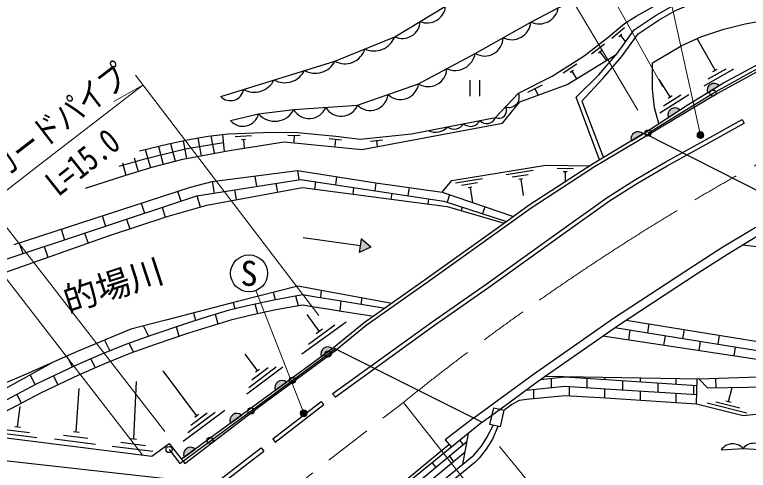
# Model space of a CAD drawing. Units: millimetres at full size, sheet at 1:1000; details may follow other scales. Extents: x 40000 to 680000, y 20000 to 380000.
# Drawn here: x 89234 to 142854, y 272991 to 306311 of the extents above; entities that cross this region are included whole.
import ezdxf
from ezdxf.enums import TextEntityAlignment as Align

# ---------------------------------------------------------------- set-up
doc = ezdxf.new("R2010")
doc.units = ezdxf.units.MM
doc.header["$LTSCALE"] = 1000
doc.linetypes.add('CHAIN', pattern=[18.5, 12, -1.5, 3.5, -1.5])
for name, color, linetype, lineweight in [('M-BGD', 7, 'Continuous', 25), ('M-BMK', 2, 'CHAIN', 13), ('M-STR-HTXT', 7, 'Continuous', 13), ('M-STR-STR1', 1, 'Continuous', 25), ('M-STR-STRC', 7, 'Continuous', 25)]:
    doc.layers.add(name, color=color, linetype=linetype, lineweight=lineweight)
doc.layers.add('M-BMK-HTXT', color=7, linetype='Continuous')
doc.styles.add('ＭＳ ゴシック', font='')
doc.styles.get('ＭＳ ゴシック').set_extended_font_data('MS Gothic')

msp = doc.modelspace()

# ---------------------------------------------------------------- hatches: boundary and pattern name
at = {"layer": 'M-BGD'}
for points in [[(139867, 300605, -0.82183), (140713, 301121)], [(137011, 298796, -0.82183), (137838, 299341)], [(134309, 297078, -0.82183), (135159, 297587)], [(114409, 288923), (115270, 289310), (114546, 289914)], [(112459, 281889, 0.82183), (111659, 281304)], [(109099, 279430, 0.82183), (108300, 278845)], [(105812, 277024, 0.82183), (105013, 276439)], [(101629, 273963, -0.82183), (102428, 274548)]]:
    msp.add_hatch(color=256, dxfattribs=at).paths.add_polyline_path(points)
at = {"layer": 'M-STR-HTXT'}
for points in [[(139573, 297624, -1), (139134, 297385, -0.41421), (139234, 297724, -0.41421)], [(110577, 277289, -1), (110138, 277050, -0.41421), (110238, 277389, -0.41421)]]:
    msp.add_hatch(color=256, dxfattribs=at).paths.add_polyline_path(points)

# ---------------------------------------------------------------- linework, layer by layer
at = {"layer": 'M-BGD'}
for p, q in [((133805, 305351), (132887, 304579)), ((133607, 304872), (133393, 304691)), ((133500, 304782), (133881, 304329)), ((140422, 302246), (139127, 304580)), ((132340, 304148), (131389, 303417)), ((132122, 303677), (131900, 303507)), ((132011, 303592), (132492, 302965)), ((130325, 302682), (129317, 302031)), ((130069, 302231), (129833, 302079)), ((129951, 302155), (130310, 301598)), ((139632, 301107), (141806, 302341)), ((139918, 301614), (141223, 302355)), ((140270, 302159), (140574, 302332)), ((122497, 301528), (122497, 300354)), ((123197, 301528), (123197, 300354)), ((137134, 300303), (136334, 301572)), ((127780, 301161), (126709, 300619)), ((127245, 300890), (127462, 300461)), ((139867, 300605), (140713, 301121)), ((131981, 295684), (130262, 300278)), ((136396, 299129), (138511, 300463)), ((136659, 299650), (137928, 300450)), ((136986, 300210), (137282, 300397)), ((130678, 299997), (132264, 295854)), ((137011, 298796), (137838, 299341)), ((142399, 298640), (142546, 298378)), ((101542, 297096), (101791, 295788)), ((102619, 297292), (102867, 295994)), ((103572, 297441), (103813, 296174)), ((104432, 297551), (104538, 296312)), ((106548, 297444), (105350, 297369)), ((106104, 297176), (105824, 297158)), ((105964, 297167), (106003, 296555)), ((110102, 297454), (109202, 297469)), ((109652, 297461), (109644, 296981)), ((113123, 297133), (112227, 297223)), ((112675, 297178), (112628, 296701)), ((116129, 297135), (115234, 297039)), ((115682, 297087), (115736, 296665)), ((134309, 297078), (135159, 297587)), ((99735, 296680), (100079, 295361)), ((100617, 296886), (100955, 295590)), ((98770, 296453), (99167, 295116)), ((97115, 295483), (97369, 294583)), ((97967, 295834), (98259, 294847)), ((109893, 294909), (109998, 294238)), ((127128, 294911), (125154, 294590)), ((130072, 295043), (128872, 295056)), ((106783, 294512), (106902, 293751)), ((112767, 294463), (112677, 293868)), ((126772, 294610), (125587, 294417)), ((129609, 294808), (129329, 294811)), ((129469, 294809), (129461, 294073)), ((103673, 294116), (103807, 293264)), ((108319, 293973), (108436, 293332)), ((111210, 294090), (111139, 293550)), ((115642, 294017), (115554, 293434)), ((123424, 294309), (121450, 293989)), ((123068, 294008), (121884, 293816)), ((126356, 294299), (126080, 294254)), ((126218, 294277), (126410, 293092)), ((101142, 293404), (101384, 292678)), ((105290, 293497), (105420, 292783)), ((114003, 293668), (113939, 293182)), ((118058, 293670), (117967, 293069)), ((122652, 293698), (122376, 293653)), ((122514, 293675), (122695, 292564)), ((102557, 293067), (102796, 292252)), ((116789, 293247), (116732, 292815)), ((119485, 292840), (119435, 292460)), ((121021, 293136), (120845, 292593)), ((98486, 292537), (98732, 291798)), ((121934, 292239), (121858, 291978)), ((123598, 292255), (123435, 291751)), ((100016, 292224), (100229, 291499)), ((95631, 291604), (95880, 290851)), ((97406, 291358), (97643, 290641)), ((92629, 290623), (92883, 289856)), ((94349, 290343), (94609, 289605)), ((89574, 289625), (89833, 288844)), ((114478, 289419), (110317, 289991)), ((114546, 289914), (114409, 288923)), ((115270, 289310), (114546, 289914)), ((91391, 289361), (91669, 288571)), ((115270, 289310), (114409, 288923)), ((142431, 289470), (161129, 287416)), ((108121, 286009), (108266, 285483)), ((111630, 286154), (111584, 285620)), ((105213, 285269), (105337, 284820)), ((109748, 285749), (109942, 285042)), ((113070, 285385), (113007, 284655)), ((114594, 285609), (114554, 285142)), ((106797, 285167), (106991, 284462)), ((102312, 284504), (102459, 283969)), ((103894, 284409), (104087, 283705)), ((111496, 283169), (110614, 284382)), ((110231, 281508), (113467, 283860)), ((135591, 283702), (135484, 283035)), ((98639, 283543), (99007, 282802)), ((101033, 283497), (101227, 282792)), ((110702, 282221), (112643, 283632)), ((111270, 283004), (111723, 283334)), ((134201, 283244), (134086, 282534)), ((138157, 283285), (138050, 282618)), ((132228, 282814), (146347, 280687)), ((136767, 282826), (136657, 282147)), ((140724, 282868), (140616, 282200)), ((95804, 282506), (96188, 281734)), ((97585, 282293), (97912, 281634)), ((139333, 282409), (139228, 281759)), ((112545, 281952), (101416, 273807)), ((111659, 281304), (112459, 281889)), ((141899, 281991), (141800, 281372)), ((93036, 281335), (93426, 280551)), ((94801, 281153), (95127, 280498)), ((106979, 280290), (106080, 281491)), ((91663, 280729), (91673, 280708)), ((106207, 278588), (108830, 280550)), ((106338, 279060), (108339, 280558)), ((106558, 279600), (107759, 280499)), ((90358, 279983), (90718, 279259)), ((92070, 279908), (92395, 279254)), ((102531, 276989), (100086, 280276)), ((106839, 280185), (107119, 280395)), ((97936, 275284), (98149, 279482)), ((108300, 278845), (109099, 279430)), ((128447, 279720), (128448, 279046)), ((131050, 279716), (131050, 279045)), ((132350, 279773), (132350, 279637)), ((133650, 279553), (133650, 278882)), ((134950, 279731), (134950, 279469)), ((136250, 279385), (136250, 278713)), ((137550, 279689), (137550, 279300)), ((139078, 277858), (139107, 279664)), ((140461, 279701), (140475, 279016)), ((93731, 275813), (93958, 278974)), ((127150, 278917), (127150, 278244)), ((129750, 279125), (129750, 278454)), ((132350, 278965), (132350, 278294)), ((138850, 279216), (138850, 278545)), ((141407, 278019), (141661, 279036)), ((89391, 278558), (89716, 277904)), ((112467, 278596), (112652, 278359)), ((134950, 278797), (134950, 278126)), ((137550, 278629), (137550, 277957)), ((108097, 275287), (111646, 278031)), ((108281, 275050), (111829, 277794)), ((111646, 278031), (111829, 277794)), ((139835, 277917), (142746, 277189)), ((140475, 278004), (142222, 277568)), ((141203, 278070), (141610, 277968)), ((89451, 276171), (89638, 277659)), ((101549, 275136), (104588, 277399)), ((101887, 275761), (103892, 277255)), ((102108, 276301), (103311, 277197)), ((102390, 276885), (102671, 277094)), ((105013, 276439), (105812, 277024)), ((89243, 276197), (89659, 276145)), ((87888, 275763), (90864, 275388)), ((88521, 275986), (90306, 275761)), ((93523, 275840), (93940, 275787)), ((121989, 273428), (122407, 275694)), ((92153, 275286), (95130, 274912)), ((92793, 275569), (94579, 275344)), ((97728, 275310), (98144, 275258)), ((108097, 275287), (108281, 275050)), ((122293, 275077), (113782, 268050)), ((121761, 275169), (122012, 274844)), ((96358, 274757), (99334, 274382)), ((96998, 275039), (98784, 274814)), ((101629, 273963), (102428, 274548)), ((107252, 274634), (107436, 274397)), ((113028, 268331), (120974, 274888)), ((122152, 274313), (115240, 268613)), ((121009, 274016), (121313, 273621)), ((119742, 273530), (120005, 273188))]:
    msp.add_line(p, q, dxfattribs=at)
for points in [[(104293, 300321), (112637, 302914), (117012, 304694), (120726, 306931), (124694, 308863), (131308, 311304), (137301, 313983), (139292, 314701), (140955, 315779)], [(105015, 298562), (107061, 299049), (109643, 299366), (114296, 299682), (118755, 301241), (122896, 303481), (126965, 305770), (128962, 306817), (131155, 307790), (135358, 309522), (137599, 310301), (143909, 312176), (146070, 313165)], [(98366, 296358), (100485, 296856), (101856, 297168), (103383, 297417), (104847, 297604), (108056, 297728), (109895, 297697), (112699, 297417), (114475, 297199), (118245, 297604), (124384, 298787), (126066, 300562), (128528, 301808), (130854, 303309), (132583, 304637), (133799, 305661), (134664, 306189), (135929, 306909), (137450, 307645), (139988, 308611), (141045, 308851), (142454, 308963), (147343, 309543)], [(130262, 300278), (131933, 301908), (133264, 303477), (134517, 305207), (136121, 306273), (137361, 306970), (138601, 307512), (139815, 307886), (140964, 308119), (143017, 308351), (149991, 309190), (152774, 309527), (153588, 307469)], [(130678, 299997), (132226, 301635), (133579, 303230), (134799, 304914), (136330, 305932), (137540, 306612), (138740, 307137), (139914, 307498), (141026, 307723), (143064, 307954), (150039, 308793), (152515, 309093), (153224, 307302)], [(135253, 297638), (138384, 299701), (141039, 301320), (144662, 303277), (147993, 305008), (149973, 305885)], [(149973, 305885), (150175, 305391), (145225, 303074), (140612, 300555), (135508, 297509)], [(136320, 298341), (135999, 299498), (135841, 300870), (135841, 302782), (137956, 304041), (139374, 304693), (141062, 305256), (142614, 305638), (144482, 305975), (146012, 306110), (148060, 306155), (149343, 306065), (149801, 306036), (149973, 305885)], [(135518, 297652), (140274, 300572), (145699, 303579), (149818, 305517)], [(94409, 293618), (97369, 294583), (99363, 295175), (101513, 295735), (104941, 296389), (108929, 297012), (114600, 296452), (124882, 298382), (126160, 299939), (129618, 301216), (133190, 303390)], [(112467, 278596), (112505, 278622), (119743, 283852), (123697, 286608), (129049, 290461), (132541, 292951), (134598, 294253), (136769, 295517), (139827, 297196), (142399, 298640)], [(112652, 278359), (112678, 278377), (119917, 283607), (123866, 286361), (129223, 290217), (132708, 292702), (134754, 293996), (136917, 295256), (139973, 296934), (142546, 298378)], [(104485, 296932), (101686, 296475), (98553, 295700), (96841, 295216)], [(89188, 289498), (102074, 293709), (103673, 294116), (109893, 294909), (115642, 294017), (120474, 293323), (125689, 291540)], [(120474, 293323), (121193, 294190), (128057, 295305), (131302, 295269)], [(88078, 288261), (102557, 293067), (110114, 294256), (120603, 292671), (125190, 291180)], [(86042, 286638), (88591, 287488), (96162, 290152), (100373, 291542), (103270, 292391), (110261, 293665), (120846, 292275), (125013, 291053)], [(116802, 285202), (109930, 286467), (105511, 285348), (100278, 283968), (97722, 283305), (93747, 281649), (90064, 280023), (86059, 278305), (74754, 270848)], [(75633, 269756), (86787, 277182), (90869, 279339), (93611, 280639), (95549, 281476), (97427, 282236), (99288, 282902), (101746, 283740), (103002, 284143), (104928, 284718), (106244, 285046), (108170, 285466), (110278, 285844), (111238, 285670), (112200, 285532), (113378, 285332), (116313, 284857)], [(75353, 268256), (76092, 269185), (87160, 276554), (91196, 278686), (93912, 279974), (95830, 280802), (97687, 281554), (99529, 282213), (101975, 283047), (103218, 283446), (105121, 284013), (106410, 284335), (108313, 284750), (110277, 285102), (111121, 284949), (112088, 284811), (113260, 284612), (115475, 284265)], [(133927, 283973), (145964, 282016), (147547, 281399), (163627, 280974), (172736, 281125)], [(146470, 281229), (145656, 281379), (133103, 283423)], [(87259, 275540), (99250, 274030), (100531, 274945), (101671, 273479), (107150, 277684), (112786, 281831)], [(100521, 274514), (101295, 273502), (112673, 281888)], [(75173, 270327), (86413, 277810), (91906, 280836)], [(148667, 279969), (139257, 279661), (127964, 279845)], [(127674, 279643), (129420, 279816), (132491, 279628), (139100, 279200)], [(167758, 279470), (139885, 279007), (139257, 279661)], [(126605, 278863), (129433, 279144), (132449, 278959), (139089, 278529)], [(124994, 277399), (125534, 277816), (126134, 278123), (126637, 278193), (129445, 278472), (132407, 278291), (139078, 277858)], [(139078, 277858), (142486, 277007), (147941, 277565), (157077, 277384), (163712, 277357)], [(122795, 276818), (120694, 275227), (121151, 274674)], [(123411, 276510), (113250, 268257), (115909, 267221)], [(114096, 260009), (116064, 267835), (116933, 269287), (122800, 274092), (123346, 274751), (123739, 275389), (124205, 276277)], [(124539, 276200), (124160, 275280), (123699, 274547), (123183, 273882), (122857, 273570), (117139, 268893), (116487, 267807), (114473, 259924)], [(103722, 271912), (106647, 274166), (107252, 274634)], [(140880, 274497), (142476, 274581), (144548, 274470), (146563, 274190), (148523, 273742), (154375, 271811)], [(103905, 271674), (106831, 273929), (107436, 274397)], [(76087, 267358), (76880, 268281), (85277, 273778), (88057, 273755), (100074, 272425), (100276, 272105), (94161, 267442), (93796, 267892)]]:
    msp.add_lwpolyline(points, dxfattribs=at)
msp.add_lwpolyline([(124259, 277569), (124994, 277399), (124707, 276161), (123972, 276331)], close=True, dxfattribs=at)
for centre in [(140274, 300572), (135518, 297652), (112130, 281487), (109523, 279566), (106505, 277342), (103511, 275180), (100521, 274514)]:
    msp.add_circle(centre, 225, dxfattribs=at)
for centre, radius, start, end in [((119393, 307043), 1337, 246.923, 355.2067), ((127565, 307054), 1418, 244.9567, 350.3611), ((117572, 305865), 1298, 244.4609, 357.6688), ((125556, 305893), 1414, 243.7305, 354.9902), ((115498, 305281), 1623, 245.4653, 338.8027), ((123590, 304627), 1340, 238.8144, 359.9063), ((113379, 304223), 1504, 240.4221, 343.846), ((121424, 303728), 1493, 246.3471, 350.4685), ((111195, 303633), 1610, 241.0229, 333.5078), ((108974, 302942), 1610, 241.0229, 333.5078), ((119451, 302427), 1376, 239.5913, 357.2243), ((106752, 302252), 1610, 241.0229, 333.5078), ((105000, 301010), 987, 224.2795, 350.2512), ((117432, 301446), 1338, 227.3495, 351.1827), ((140341, 300780), 505, 42.5469, 200.2051), ((115217, 300626), 1318, 225.6851, 352.8471), ((125348, 300294), 767, 252.6266, 20.4377), ((108242, 300106), 1584, 221.8032, 332.1729), ((110769, 299999), 1291, 209.3451, 338.438), ((113094, 300173), 1298, 209.9871, 337.796), ((124620, 299299), 564, 245.162, 27.9023), ((137478, 298987), 505, 44.5446, 202.2028), ((105912, 299333), 1183, 220.6507, 346.1198), ((123740, 299043), 692, 223.4659, 338.358), ((121377, 298707), 766, 230.7872, 331.0366), ((122554, 298910), 766, 228.5428, 333.2811), ((119996, 298907), 1197, 243.278, 318.5459), ((134784, 297248), 505, 42.0682, 199.7264), ((112117, 281517), 505, 47.3695, 205.0277), ((108757, 279058), 505, 47.3695, 205.0277), ((105470, 276653), 505, 47.3695, 205.0277), ((102086, 274176), 505, 47.3695, 205.0277), ((141710, 273920), 1012, 40.8549, 145.1673), ((143252, 273992), 975, 31.0424, 142.7729)]:
    msp.add_arc(centre, radius, start, end, dxfattribs=at)
at = {"layer": 'M-BMK'}
msp.add_line((86949, 254080), (117644, 277958), dxfattribs=at)
msp.add_arc((230759, 137940), 180000, 68.15043, 128.93327, dxfattribs=at)
at = {"layer": 'M-STR-HTXT'}
for p, q in [((121518, 328023), (136581, 301054)), ((134771, 299317), (122913, 319334)), ((139354, 297505), (136516, 310300)), ((98055, 301896), (111461, 284314)), ((98612, 301166), (96477, 299954)), ((81477, 296214), (98559, 274157)), ((86756, 293186), (100221, 275823)), ((110357, 277169), (106853, 286137)), ((133154, 258341), (117644, 277958)), ((143165, 252140), (124676, 274741))]:
    msp.add_line(p, q, dxfattribs=at)
msp.add_lwpolyline([(87322, 292456), (90846, 295188), (98612, 301166)], dxfattribs=at)
for centre in [(139354, 297505), (110357, 277169)]:
    msp.add_circle(centre, 250, dxfattribs=at)
at = {"layer": 'M-STR-STR1'}
for p, q in [((135248, 297640), (146652, 291864)), ((112545, 281952), (123411, 276510))]:
    msp.add_line(p, q, dxfattribs=at)
for points in [[(135248, 297640), (131477, 295383), (126839, 292369), (124855, 290938), (119324, 286984), (114782, 283776), (112545, 281952)], [(135508, 297509), (131607, 295174), (126978, 292166), (124998, 290739), (119466, 286783), (114930, 283580), (112786, 281831)], [(122795, 276818), (124616, 278163), (127161, 280035), (133011, 284108), (138854, 287936), (141002, 289329), (143227, 290664), (145990, 292199)], [(123411, 276510), (124980, 277668), (127519, 279535), (133355, 283598), (139190, 287421), (141327, 288807), (143534, 290132), (146652, 291864)]]:
    msp.add_lwpolyline(points, dxfattribs=at)
at = {"layer": 'M-STR-STRC'}
msp.add_circle((106362, 287395), 1350, dxfattribs=at)

# ---------------------------------------------------------------- texts
at = {"layer": 'M-BMK-HTXT', "style": 'ＭＳ ゴシック'}
msp.add_text('的場川', height=1833, rotation=18.08, dxfattribs=at).set_placement((93315, 283962), align=Align.BOTTOM_LEFT)
at = {"layer": 'M-STR-HTXT', "style": 'ＭＳ ゴシック', "width": 0.8}
for s, rotation, p in [('ガードパイプ', 37.589, (93307, 297343)), ('L=15.0', 38.442, (95101, 294381))]:
    msp.add_text(s, height=1833, rotation=rotation, dxfattribs=at).set_placement(p, align=Align.BOTTOM_CENTER)
at = {"layer": 'M-STR-STRC', "style": 'ＭＳ ゴシック'}
msp.add_text('S', height=1833, dxfattribs=at).set_placement((106362, 287395), align=Align.MIDDLE_CENTER)

doc.saveas('drawing.dxf')
